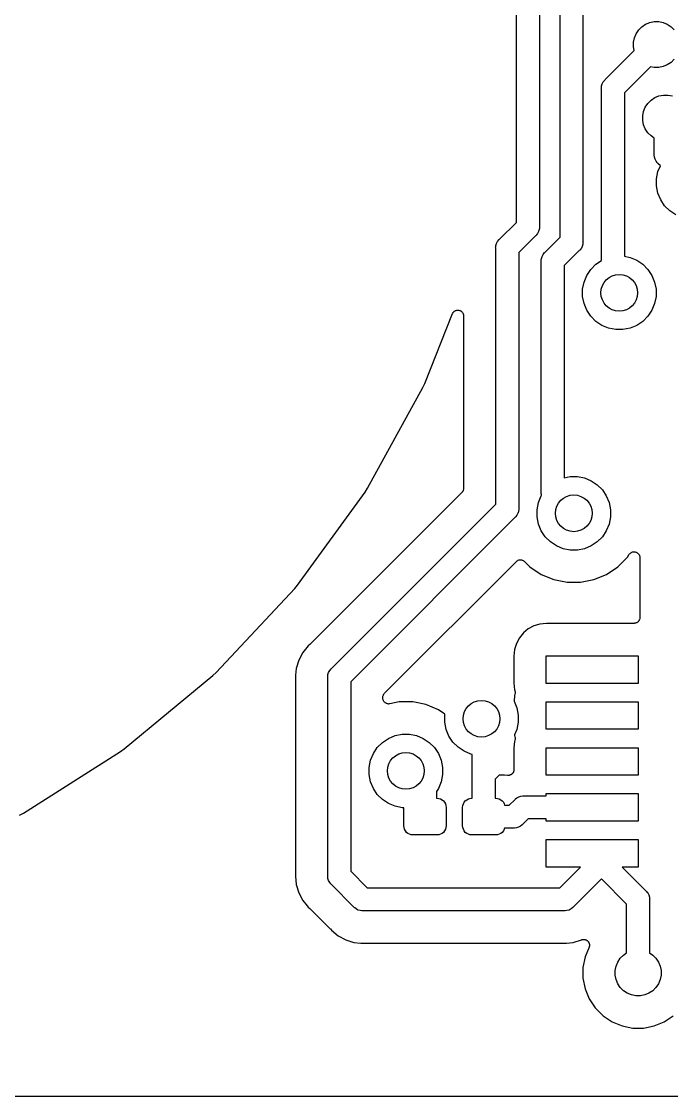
# Model space of a CAD drawing. Extents: x 165.4 to 194.6, y -135.1 to -105.7.
# Drawn here: x 179.99 to 187.06, y -135.15 to -123.45 of the extents above; entities that cross this region are included whole.
import ezdxf

# ---------------------------------------------------------------- set-up
doc = ezdxf.new("R2010")
doc.units = 0
doc.layers.add('BLACK', color=7, linetype='CONTINUOUS')

msp = doc.modelspace()

# ---------------------------------------------------------------- linework, layer by layer
at = {"layer": 'BLACK', "linetype": 'CONTINUOUS'}
for p, q in [((186.1, -121.133), (186.1, -125.842)), ((185.85, -125.797), (185.85, -121.179)), ((185.375, -125.635), (185.375, -121.34)), ((185.625, -121.294), (185.625, -125.681)), ((186.741, -123.506), (186.782, -123.478)), ((186.782, -123.478), (186.827, -123.46)), ((186.827, -123.46), (186.875, -123.45)), ((186.875, -123.45), (186.925, -123.45)), ((186.925, -123.45), (186.973, -123.46)), ((186.973, -123.46), (187.018, -123.478)), ((187.018, -123.478), (187.059, -123.506)), ((186.66, -123.627), (186.678, -123.582)), ((186.678, -123.582), (186.706, -123.541)), ((186.706, -123.541), (186.741, -123.506)), ((187.059, -123.506), (187.094, -123.541)), ((186.65, -123.675), (186.66, -123.627)), ((186.65, -123.725), (186.65, -123.675)), ((186.658, -123.765), (186.65, -123.725)), ((186.341, -124.082), (186.658, -123.765)), ((186.835, -123.942), (186.55, -124.227)), ((186.875, -123.95), (186.835, -123.942)), ((186.925, -123.95), (186.875, -123.95)), ((186.973, -123.94), (186.925, -123.95)), ((187.018, -123.922), (186.973, -123.94)), ((187.059, -123.894), (187.018, -123.922)), ((187.094, -123.859), (187.059, -123.894)), ((186.321, -124.105), (186.336, -124.086)), ((186.336, -124.086), (186.341, -124.082)), ((186.299, -124.175), (186.3, -124.169)), ((186.3, -124.181), (186.299, -124.175)), ((186.3, -124.169), (186.302, -124.15)), ((186.3, -124.169), (186.3, -124.169)), ((186.3, -126.051), (186.3, -124.181)), ((186.302, -124.15), (186.309, -124.127)), ((186.309, -124.127), (186.321, -124.105)), ((186.55, -124.227), (186.55, -126.004)), ((186.806, -124.341), (186.841, -124.306)), ((186.841, -124.306), (186.882, -124.278)), ((186.882, -124.278), (186.927, -124.26)), ((186.927, -124.26), (186.975, -124.25)), ((186.975, -124.25), (187.025, -124.25)), ((187.025, -124.25), (187.073, -124.26)), ((186.75, -124.475), (186.76, -124.427)), ((186.76, -124.427), (186.778, -124.382)), ((186.778, -124.382), (186.806, -124.341)), ((186.75, -124.525), (186.75, -124.475)), ((186.76, -124.573), (186.75, -124.525)), ((186.778, -124.618), (186.76, -124.573)), ((186.806, -124.659), (186.778, -124.618)), ((186.841, -124.694), (186.806, -124.659)), ((186.875, -124.717), (186.841, -124.694)), ((186.875, -124.894), (186.875, -124.717)), ((186.874, -124.9), (186.875, -124.894)), ((186.877, -124.925), (186.874, -124.9)), ((186.884, -124.948), (186.877, -124.925)), ((186.896, -124.97), (186.884, -124.948)), ((186.906, -124.982), (186.896, -124.97)), ((186.911, -124.989), (186.906, -124.982)), ((186.916, -124.993), (186.911, -124.989)), ((186.915, -125.083), (186.942, -125.019)), ((186.942, -125.019), (186.916, -124.993)), ((186.9, -125.161), (186.915, -125.083)), ((186.9, -125.239), (186.9, -125.161)), ((186.915, -125.317), (186.9, -125.239)), ((186.946, -125.389), (186.915, -125.317)), ((186.989, -125.455), (186.946, -125.389)), ((187.045, -125.511), (186.989, -125.455)), ((187.111, -125.554), (187.045, -125.511)), ((185.191, -125.819), (185.375, -125.635)), ((185.623, -125.712), (185.616, -125.735)), ((185.625, -125.693), (185.623, -125.712)), ((185.625, -125.681), (185.626, -125.687)), ((185.626, -125.687), (185.625, -125.693)), ((185.625, -125.693), (185.625, -125.693)), ((185.159, -125.864), (185.171, -125.842)), ((185.171, -125.842), (185.186, -125.823)), ((185.186, -125.823), (185.191, -125.819)), ((185.584, -125.78), (185.4, -125.964)), ((185.589, -125.776), (185.584, -125.78)), ((185.593, -125.771), (185.589, -125.776)), ((185.604, -125.757), (185.593, -125.771)), ((185.593, -125.771), (185.593, -125.771)), ((185.605, -125.756), (185.604, -125.757)), ((185.616, -125.735), (185.605, -125.756)), ((185.686, -125.961), (185.85, -125.797)), ((186.1, -125.842), (186.101, -125.848)), ((185.149, -125.912), (185.15, -125.906)), ((185.15, -125.918), (185.149, -125.912)), ((185.15, -125.906), (185.152, -125.888)), ((185.15, -125.906), (185.15, -125.906)), ((185.15, -128.7), (185.15, -125.918)), ((185.152, -125.888), (185.159, -125.864)), ((186.059, -125.941), (185.895, -126.105)), ((186.064, -125.937), (186.059, -125.941)), ((186.068, -125.933), (186.064, -125.937)), ((186.079, -125.918), (186.068, -125.933)), ((186.068, -125.933), (186.068, -125.933)), ((186.082, -125.914), (186.079, -125.918)), ((186.091, -125.897), (186.082, -125.914)), ((186.098, -125.873), (186.091, -125.897)), ((186.1, -125.855), (186.098, -125.873)), ((186.101, -125.848), (186.1, -125.855)), ((186.1, -125.855), (186.1, -125.855)), ((185.4, -125.964), (185.4, -128.746)), ((185.645, -126.047), (185.647, -126.029)), ((185.645, -126.053), (185.645, -126.047)), ((185.645, -126.047), (185.645, -126.047)), ((185.645, -126.059), (185.645, -126.053)), ((185.645, -128.564), (185.645, -126.059)), ((185.647, -126.029), (185.654, -126.005)), ((185.654, -126.005), (185.666, -125.984)), ((185.666, -125.984), (185.681, -125.964)), ((185.681, -125.964), (185.686, -125.961)), ((186.24, -126.091), (186.3, -126.051)), ((186.55, -126.004), (186.612, -126.017)), ((186.612, -126.017), (186.685, -126.047)), ((186.685, -126.047), (186.75, -126.091)), ((185.895, -126.105), (185.895, -128.413)), ((186.141, -126.212), (186.184, -126.146)), ((186.184, -126.146), (186.24, -126.091)), ((186.75, -126.091), (186.806, -126.146)), ((186.806, -126.146), (186.85, -126.212)), ((186.095, -126.362), (186.111, -126.285)), ((186.111, -126.285), (186.141, -126.212)), ((186.85, -126.212), (186.88, -126.285)), ((186.88, -126.285), (186.895, -126.362)), ((186.095, -126.441), (186.095, -126.362)), ((186.895, -126.362), (186.895, -126.441)), ((186.111, -126.518), (186.095, -126.441)), ((186.141, -126.591), (186.111, -126.518)), ((186.88, -126.518), (186.85, -126.591)), ((186.895, -126.441), (186.88, -126.518)), ((184.379, -127.387), (184.679, -126.628)), ((184.679, -126.628), (184.68, -126.627)), ((184.68, -126.627), (184.683, -126.622)), ((184.68, -126.627), (184.68, -126.627)), ((184.68, -126.627), (184.68, -126.627)), ((184.683, -126.622), (184.685, -126.617)), ((184.685, -126.617), (184.686, -126.616)), ((184.686, -126.616), (184.69, -126.611)), ((184.686, -126.616), (184.686, -126.616)), ((184.69, -126.611), (184.693, -126.607)), ((184.693, -126.607), (184.694, -126.606)), ((184.693, -126.607), (184.693, -126.607)), ((184.694, -126.606), (184.698, -126.603)), ((184.698, -126.603), (184.703, -126.599)), ((184.703, -126.599), (184.708, -126.596)), ((184.703, -126.599), (184.703, -126.599)), ((184.703, -126.599), (184.703, -126.599)), ((184.708, -126.596), (184.713, -126.594)), ((184.713, -126.594), (184.714, -126.593)), ((184.714, -126.593), (184.719, -126.592)), ((184.714, -126.593), (184.714, -126.593)), ((184.719, -126.592), (184.725, -126.59)), ((184.725, -126.59), (184.725, -126.59)), ((184.725, -126.59), (184.726, -126.59)), ((184.726, -126.59), (184.731, -126.589)), ((184.731, -126.589), (184.737, -126.589)), ((184.737, -126.589), (184.738, -126.589)), ((184.738, -126.589), (184.738, -126.589)), ((184.738, -126.589), (184.744, -126.589)), ((184.744, -126.589), (184.749, -126.59)), ((184.749, -126.59), (184.75, -126.59)), ((184.75, -126.59), (184.75, -126.59)), ((184.75, -126.59), (184.755, -126.592)), ((184.755, -126.592), (184.761, -126.593)), ((184.761, -126.593), (184.761, -126.593)), ((184.761, -126.593), (184.762, -126.594)), ((184.762, -126.594), (184.767, -126.596)), ((184.767, -126.596), (184.772, -126.599)), ((184.772, -126.599), (184.772, -126.599)), ((184.772, -126.599), (184.772, -126.599)), ((184.772, -126.599), (184.777, -126.603)), ((184.777, -126.603), (184.781, -126.606)), ((184.781, -126.606), (184.782, -126.607)), ((184.782, -126.607), (184.782, -126.607)), ((184.782, -126.607), (184.785, -126.611)), ((184.785, -126.611), (184.789, -126.616)), ((184.789, -126.616), (184.789, -126.616)), ((184.789, -126.616), (184.79, -126.617)), ((184.79, -126.617), (184.792, -126.622)), ((184.792, -126.622), (184.795, -126.627)), ((184.795, -126.627), (184.795, -126.627)), ((184.795, -126.627), (184.795, -126.627)), ((184.795, -126.627), (184.797, -126.633)), ((184.797, -126.633), (184.799, -126.638)), ((184.799, -126.638), (184.799, -126.639)), ((184.799, -126.639), (184.799, -126.639)), ((184.799, -126.639), (184.799, -126.645)), ((184.799, -126.645), (184.8, -126.65)), ((184.8, -126.65), (184.8, -126.651)), ((184.8, -126.651), (184.8, -126.651)), ((184.8, -126.651), (184.8, -128.529)), ((186.184, -126.656), (186.141, -126.591)), ((186.24, -126.712), (186.184, -126.656)), ((186.806, -126.656), (186.75, -126.712)), ((186.85, -126.591), (186.806, -126.656)), ((186.306, -126.756), (186.24, -126.712)), ((186.378, -126.786), (186.306, -126.756)), ((186.685, -126.756), (186.612, -126.786)), ((186.75, -126.712), (186.685, -126.756)), ((186.456, -126.801), (186.378, -126.786)), ((186.535, -126.801), (186.456, -126.801)), ((186.612, -126.786), (186.535, -126.801)), ((183.755, -128.528), (184.358, -127.431)), ((184.358, -127.431), (184.379, -127.387)), ((185.895, -128.413), (185.961, -128.4)), ((185.961, -128.4), (186.039, -128.4)), ((186.039, -128.4), (186.117, -128.415)), ((186.117, -128.415), (186.189, -128.446)), ((183.729, -128.569), (183.755, -128.528)), ((184.8, -128.53), (184.799, -128.536)), ((184.8, -128.529), (184.8, -128.53)), ((184.8, -128.53), (184.8, -128.53)), ((184.8, -128.53), (184.8, -128.53)), ((184.8, -128.53), (184.8, -128.53)), ((186.189, -128.446), (186.255, -128.489)), ((186.255, -128.489), (186.311, -128.545)), ((182.993, -129.581), (183.729, -128.569)), ((184.782, -128.574), (183.13, -130.225)), ((184.785, -128.569), (184.782, -128.574)), ((184.789, -128.565), (184.785, -128.569)), ((184.792, -128.559), (184.789, -128.564)), ((184.789, -128.564), (184.789, -128.564)), ((184.789, -128.564), (184.789, -128.565)), ((184.795, -128.554), (184.792, -128.559)), ((184.797, -128.548), (184.795, -128.553)), ((184.795, -128.553), (184.795, -128.554)), ((184.795, -128.554), (184.795, -128.554)), ((184.799, -128.542), (184.797, -128.548)), ((184.799, -128.536), (184.799, -128.542)), ((184.799, -128.542), (184.799, -128.542)), ((184.799, -128.542), (184.799, -128.542)), ((185.615, -128.683), (185.646, -128.611)), ((185.645, -128.57), (185.645, -128.564)), ((185.645, -128.576), (185.645, -128.57)), ((185.646, -128.585), (185.645, -128.576)), ((185.647, -128.595), (185.646, -128.585)), ((185.646, -128.611), (185.65, -128.604)), ((185.65, -128.604), (185.647, -128.595)), ((186.311, -128.545), (186.354, -128.611)), ((186.354, -128.611), (186.385, -128.683)), ((183.363, -130.487), (185.15, -128.7)), ((185.4, -128.758), (185.398, -128.777)), ((185.4, -128.746), (185.401, -128.752)), ((185.401, -128.752), (185.4, -128.758)), ((185.4, -128.758), (185.4, -128.758)), ((185.6, -128.761), (185.615, -128.683)), ((185.6, -128.839), (185.6, -128.761)), ((186.385, -128.683), (186.4, -128.761)), ((186.4, -128.761), (186.4, -128.839)), ((185.359, -128.845), (183.572, -130.632)), ((185.364, -128.841), (185.359, -128.845)), ((185.369, -128.834), (185.364, -128.841)), ((185.379, -128.822), (185.369, -128.834)), ((185.391, -128.8), (185.379, -128.822)), ((185.393, -128.794), (185.391, -128.8)), ((185.398, -128.777), (185.393, -128.794)), ((185.615, -128.917), (185.6, -128.839)), ((186.4, -128.839), (186.385, -128.917)), ((185.646, -128.989), (185.615, -128.917)), ((185.689, -129.055), (185.646, -128.989)), ((186.354, -128.989), (186.311, -129.055)), ((186.385, -128.917), (186.354, -128.989)), ((185.745, -129.111), (185.689, -129.055)), ((185.811, -129.154), (185.745, -129.111)), ((186.255, -129.111), (186.189, -129.154)), ((186.311, -129.055), (186.255, -129.111)), ((185.883, -129.185), (185.811, -129.154)), ((185.961, -129.2), (185.883, -129.185)), ((186.039, -129.2), (185.961, -129.2)), ((186.117, -129.185), (186.039, -129.2)), ((186.189, -129.154), (186.117, -129.185)), ((186.612, -129.236), (186.617, -129.233)), ((186.617, -129.233), (186.621, -129.229)), ((186.621, -129.229), (186.622, -129.229)), ((186.622, -129.229), (186.627, -129.226)), ((186.622, -129.229), (186.622, -129.229)), ((186.627, -129.226), (186.632, -129.223)), ((186.632, -129.223), (186.638, -129.221)), ((186.632, -129.223), (186.632, -129.223)), ((186.632, -129.223), (186.632, -129.223)), ((186.638, -129.221), (186.644, -129.22)), ((186.644, -129.22), (186.651, -129.219)), ((186.644, -129.22), (186.644, -129.22)), ((186.644, -129.22), (186.644, -129.22)), ((186.651, -129.219), (186.656, -129.219)), ((186.656, -129.219), (186.656, -129.219)), ((186.656, -129.219), (186.656, -129.219)), ((186.656, -129.219), (186.663, -129.219)), ((186.663, -129.219), (186.668, -129.22)), ((186.668, -129.22), (186.668, -129.22)), ((186.668, -129.22), (186.668, -129.22)), ((186.668, -129.22), (186.674, -129.222)), ((186.674, -129.222), (186.68, -129.224)), ((186.68, -129.224), (186.68, -129.224)), ((186.68, -129.224), (186.68, -129.224)), ((186.68, -129.224), (186.685, -129.226)), ((186.685, -129.226), (186.691, -129.229)), ((186.691, -129.229), (186.691, -129.229)), ((186.691, -129.229), (186.691, -129.229)), ((186.691, -129.229), (186.695, -129.233)), ((186.695, -129.233), (186.7, -129.237)), ((183.94, -130.758), (185.375, -129.324)), ((185.375, -129.323), (185.38, -129.32)), ((185.375, -129.324), (185.375, -129.323)), ((185.375, -129.324), (185.375, -129.324)), ((185.375, -129.324), (185.375, -129.324)), ((185.375, -129.324), (185.375, -129.324)), ((185.38, -129.32), (185.385, -129.316)), ((185.385, -129.316), (185.39, -129.313)), ((185.385, -129.316), (185.385, -129.316)), ((185.385, -129.316), (185.385, -129.316)), ((185.39, -129.313), (185.395, -129.31)), ((185.395, -129.31), (185.396, -129.31)), ((185.396, -129.31), (185.401, -129.308)), ((185.396, -129.31), (185.396, -129.31)), ((185.401, -129.308), (185.407, -129.307)), ((185.407, -129.307), (185.407, -129.307)), ((185.407, -129.307), (185.408, -129.307)), ((185.408, -129.307), (185.413, -129.306)), ((185.413, -129.306), (185.419, -129.306)), ((185.419, -129.306), (185.419, -129.306)), ((185.419, -129.306), (185.42, -129.306)), ((185.42, -129.306), (185.426, -129.306)), ((185.426, -129.306), (185.431, -129.307)), ((185.431, -129.307), (185.432, -129.307)), ((185.432, -129.307), (185.432, -129.307)), ((185.432, -129.307), (185.437, -129.309)), ((185.437, -129.309), (185.443, -129.31)), ((185.443, -129.31), (185.443, -129.31)), ((185.443, -129.31), (185.443, -129.311)), ((185.443, -129.311), (185.449, -129.313)), ((185.449, -129.313), (185.454, -129.316)), ((185.454, -129.316), (185.454, -129.316)), ((185.454, -129.316), (185.454, -129.316)), ((185.454, -129.316), (185.459, -129.32)), ((185.459, -129.32), (185.463, -129.324)), ((185.463, -129.324), (185.522, -129.383)), ((186.478, -129.383), (186.583, -129.278)), ((186.583, -129.278), (186.604, -129.246)), ((186.604, -129.246), (186.608, -129.241)), ((186.604, -129.246), (186.604, -129.246)), ((186.604, -129.246), (186.604, -129.246)), ((186.604, -129.246), (186.604, -129.246)), ((186.604, -129.246), (186.604, -129.246)), ((186.608, -129.241), (186.612, -129.236)), ((186.612, -129.236), (186.612, -129.236)), ((186.612, -129.236), (186.612, -129.236)), ((186.7, -129.237), (186.7, -129.237)), ((186.7, -129.237), (186.7, -129.237)), ((186.7, -129.237), (186.704, -129.242)), ((186.704, -129.242), (186.708, -129.247)), ((186.708, -129.247), (186.708, -129.247)), ((186.708, -129.247), (186.708, -129.247)), ((186.708, -129.247), (186.711, -129.252)), ((186.711, -129.252), (186.713, -129.257)), ((186.713, -129.257), (186.714, -129.257)), ((186.714, -129.257), (186.714, -129.257)), ((186.714, -129.257), (186.715, -129.263)), ((186.715, -129.263), (186.717, -129.269)), ((186.717, -129.269), (186.717, -129.269)), ((186.717, -129.269), (186.717, -129.269)), ((186.717, -129.269), (186.718, -129.275)), ((186.718, -129.275), (186.718, -129.281)), ((186.718, -129.281), (186.718, -129.936)), ((185.522, -129.383), (185.645, -129.465)), ((185.645, -129.465), (185.781, -129.521)), ((186.219, -129.521), (186.355, -129.465)), ((186.355, -129.465), (186.478, -129.383)), ((182.963, -129.619), (182.993, -129.581)), ((185.781, -129.521), (185.926, -129.55)), ((185.926, -129.55), (186.074, -129.55)), ((186.074, -129.55), (186.219, -129.521)), ((182.106, -130.531), (182.963, -129.619)), ((186.718, -129.936), (186.718, -129.936)), ((186.718, -129.936), (186.718, -129.936)), ((186.718, -129.936), (186.718, -129.936)), ((186.718, -129.936), (186.718, -129.936)), ((186.718, -129.936), (186.718, -129.942)), ((185.565, -130.025), (185.505, -130.058)), ((185.631, -130.005), (185.565, -130.025)), ((185.703, -129.998), (185.631, -130.005)), ((186.656, -129.998), (185.703, -129.998)), ((186.662, -129.997), (186.656, -129.998)), ((186.667, -129.997), (186.662, -129.997)), ((186.668, -129.997), (186.667, -129.997)), ((186.673, -129.995), (186.668, -129.997)), ((186.668, -129.997), (186.668, -129.997)), ((186.679, -129.993), (186.673, -129.995)), ((186.68, -129.993), (186.679, -129.993)), ((186.679, -129.993), (186.679, -129.993)), ((186.685, -129.991), (186.68, -129.993)), ((186.69, -129.988), (186.685, -129.991)), ((186.695, -129.984), (186.69, -129.988)), ((186.69, -129.988), (186.69, -129.988)), ((186.69, -129.988), (186.69, -129.988)), ((186.699, -129.98), (186.695, -129.984)), ((186.7, -129.98), (186.699, -129.98)), ((186.703, -129.975), (186.7, -129.98)), ((186.7, -129.98), (186.7, -129.98)), ((186.707, -129.971), (186.703, -129.975)), ((186.708, -129.97), (186.707, -129.971)), ((186.707, -129.971), (186.707, -129.971)), ((186.71, -129.965), (186.708, -129.97)), ((186.713, -129.96), (186.71, -129.965)), ((186.715, -129.954), (186.713, -129.96)), ((186.713, -129.96), (186.713, -129.96)), ((186.713, -129.96), (186.713, -129.96)), ((186.717, -129.948), (186.715, -129.954)), ((186.718, -129.942), (186.717, -129.948)), ((186.717, -129.948), (186.717, -129.948)), ((186.717, -129.948), (186.717, -129.948)), ((185.408, -130.155), (185.375, -130.215)), ((185.451, -130.101), (185.408, -130.155)), ((185.505, -130.058), (185.451, -130.101)), ((183.11, -130.242), (183.05, -130.315)), ((183.125, -130.229), (183.11, -130.242)), ((183.127, -130.228), (183.125, -130.229)), ((183.129, -130.226), (183.127, -130.228)), ((183.13, -130.225), (183.129, -130.226)), ((185.355, -130.281), (185.348, -130.353)), ((185.375, -130.215), (185.355, -130.281)), ((183.006, -130.397), (182.979, -130.487)), ((183.05, -130.315), (183.006, -130.397)), ((185.348, -130.353), (185.348, -130.647)), ((185.7, -130.65), (185.7, -130.35)), ((185.7, -130.35), (186.7, -130.35)), ((186.7, -130.35), (186.7, -130.65)), ((182.979, -130.487), (182.972, -130.56)), ((183.331, -130.532), (183.343, -130.51)), ((183.343, -130.51), (183.358, -130.491)), ((183.358, -130.491), (183.363, -130.487)), ((181.106, -131.362), (182.07, -130.564)), ((182.07, -130.564), (182.106, -130.531)), ((182.972, -130.56), (182.97, -130.58)), ((182.97, -130.58), (182.972, -130.6)), ((182.972, -130.56), (182.972, -130.56)), ((182.972, -130.6), (182.972, -130.601)), ((182.972, -130.601), (182.972, -130.604)), ((182.972, -130.604), (182.972, -130.606)), ((182.972, -130.606), (182.972, -132.721)), ((183.321, -130.58), (183.322, -130.574)), ((183.322, -130.586), (183.321, -130.58)), ((183.322, -130.574), (183.324, -130.555)), ((183.322, -130.574), (183.322, -130.574)), ((183.322, -132.741), (183.322, -130.586)), ((183.324, -130.555), (183.331, -130.532)), ((183.572, -130.632), (183.572, -132.695)), ((185.348, -130.647), (185.355, -130.719)), ((185.355, -130.719), (185.359, -130.732)), ((185.359, -130.732), (185.359, -130.732)), ((185.359, -130.732), (185.359, -130.732)), ((185.359, -130.732), (185.359, -130.732)), ((185.359, -130.732), (185.359, -130.733)), ((185.359, -130.733), (185.36, -130.738)), ((185.36, -130.738), (185.361, -130.744)), ((185.361, -130.744), (185.361, -130.744)), ((185.361, -130.744), (185.362, -130.745)), ((185.362, -130.745), (185.361, -130.75)), ((185.361, -130.75), (185.361, -130.756)), ((186.7, -130.65), (185.7, -130.65)), ((183.922, -130.802), (183.923, -130.796)), ((183.922, -130.803), (183.922, -130.802)), ((183.922, -130.802), (183.922, -130.802)), ((183.922, -130.802), (183.922, -130.802)), ((183.922, -130.802), (183.922, -130.802)), ((183.922, -130.812), (183.922, -130.803)), ((183.923, -130.818), (183.922, -130.812)), ((183.923, -130.79), (183.925, -130.784)), ((183.923, -130.796), (183.923, -130.79)), ((183.923, -130.79), (183.923, -130.79)), ((183.923, -130.79), (183.923, -130.79)), ((183.923, -130.824), (183.923, -130.818)), ((183.925, -130.83), (183.923, -130.824)), ((183.923, -130.824), (183.923, -130.824)), ((183.923, -130.824), (183.923, -130.824)), ((183.925, -130.784), (183.927, -130.779)), ((183.927, -130.836), (183.925, -130.83)), ((183.927, -130.778), (183.93, -130.773)), ((183.927, -130.779), (183.927, -130.778)), ((183.927, -130.778), (183.927, -130.778)), ((183.93, -130.841), (183.927, -130.836)), ((183.927, -130.836), (183.927, -130.836)), ((183.927, -130.836), (183.927, -130.836)), ((183.93, -130.773), (183.933, -130.768)), ((183.932, -130.846), (183.93, -130.841)), ((183.932, -130.847), (183.932, -130.846)), ((183.933, -130.847), (183.932, -130.847)), ((183.933, -130.767), (183.937, -130.763)), ((183.933, -130.768), (183.933, -130.767)), ((183.933, -130.768), (183.933, -130.768)), ((183.936, -130.851), (183.933, -130.847)), ((183.94, -130.856), (183.936, -130.851)), ((183.937, -130.763), (183.94, -130.758)), ((183.945, -130.86), (183.94, -130.856)), ((183.94, -130.856), (183.94, -130.856)), ((183.94, -130.856), (183.94, -130.856)), ((183.949, -130.864), (183.945, -130.86)), ((183.95, -130.864), (183.949, -130.864)), ((183.949, -130.864), (183.949, -130.864)), ((183.955, -130.867), (183.95, -130.864)), ((183.96, -130.87), (183.955, -130.867)), ((183.966, -130.871), (183.96, -130.87)), ((183.96, -130.87), (183.96, -130.87)), ((183.96, -130.87), (183.96, -130.87)), ((183.972, -130.873), (183.966, -130.871)), ((184.098, -130.853), (183.997, -130.873)), ((184.246, -130.853), (184.098, -130.853)), ((184.391, -130.882), (184.246, -130.853)), ((185.355, -130.781), (185.349, -130.845)), ((185.349, -130.845), (185.349, -130.845)), ((185.349, -130.845), (185.379, -130.918)), ((185.359, -130.768), (185.355, -130.781)), ((185.36, -130.762), (185.359, -130.768)), ((185.361, -130.757), (185.36, -130.762)), ((185.361, -130.756), (185.361, -130.757)), ((185.361, -130.757), (185.361, -130.757)), ((185.7, -131.15), (185.7, -130.85)), ((185.7, -130.85), (186.7, -130.85)), ((186.7, -130.85), (186.7, -131.15)), ((183.978, -130.874), (183.972, -130.873)), ((183.972, -130.873), (183.972, -130.873)), ((183.972, -130.873), (183.972, -130.873)), ((183.984, -130.875), (183.978, -130.874)), ((183.99, -130.874), (183.984, -130.875)), ((183.984, -130.875), (183.984, -130.875)), ((183.984, -130.875), (183.984, -130.875)), ((183.996, -130.874), (183.99, -130.874)), ((183.997, -130.873), (183.996, -130.873)), ((183.996, -130.873), (183.996, -130.873)), ((183.996, -130.873), (183.996, -130.873)), ((183.996, -130.873), (183.996, -130.874)), ((184.527, -130.939), (184.391, -130.882)), ((184.597, -130.985), (184.527, -130.939)), ((184.595, -130.995), (184.597, -130.985)), ((185.379, -130.918), (185.395, -130.995)), ((184.595, -131.074), (184.595, -130.995)), ((184.61, -131.151), (184.595, -131.074)), ((185.395, -131.074), (185.379, -131.151)), ((185.395, -130.995), (185.395, -131.074)), ((183.983, -131.249), (184.055, -131.219)), ((184.055, -131.219), (184.133, -131.203)), ((184.133, -131.203), (184.211, -131.203)), ((184.211, -131.203), (184.289, -131.219)), ((184.289, -131.219), (184.362, -131.249)), ((184.64, -131.224), (184.61, -131.151)), ((185.379, -131.151), (185.354, -131.211)), ((185.354, -131.211), (185.355, -131.219)), ((185.355, -131.219), (185.359, -131.232)), ((186.7, -131.15), (185.7, -131.15)), ((183.861, -131.348), (183.917, -131.293)), ((183.917, -131.293), (183.983, -131.249)), ((184.362, -131.249), (184.427, -131.293)), ((184.427, -131.293), (184.483, -131.348)), ((184.684, -131.29), (184.64, -131.224)), ((184.74, -131.345), (184.684, -131.29)), ((185.355, -131.281), (185.348, -131.353)), ((185.359, -131.268), (185.355, -131.281)), ((185.359, -131.232), (185.359, -131.232)), ((185.359, -131.232), (185.359, -131.232)), ((185.359, -131.232), (185.359, -131.232)), ((185.359, -131.232), (185.359, -131.233)), ((185.359, -131.233), (185.36, -131.238)), ((185.36, -131.262), (185.359, -131.268)), ((185.36, -131.238), (185.361, -131.244)), ((185.361, -131.257), (185.36, -131.262)), ((185.361, -131.244), (185.361, -131.244)), ((185.361, -131.244), (185.362, -131.245)), ((185.362, -131.245), (185.361, -131.25)), ((185.361, -131.25), (185.361, -131.256)), ((185.361, -131.256), (185.361, -131.257)), ((185.361, -131.257), (185.361, -131.257)), ((180.009, -132.062), (181.066, -131.391)), ((181.066, -131.391), (181.106, -131.362)), ((183.787, -131.487), (183.818, -131.414)), ((183.818, -131.414), (183.861, -131.348)), ((184.483, -131.348), (184.527, -131.414)), ((184.527, -131.414), (184.557, -131.487)), ((184.805, -131.389), (184.74, -131.345)), ((184.878, -131.419), (184.805, -131.389)), ((184.895, -131.423), (184.878, -131.419)), ((184.895, -131.9), (184.895, -131.423)), ((185.348, -131.353), (185.348, -131.589)), ((185.7, -131.65), (185.7, -131.35)), ((185.7, -131.35), (186.7, -131.35)), ((186.7, -131.35), (186.7, -131.65)), ((183.772, -131.564), (183.787, -131.487)), ((183.772, -131.643), (183.772, -131.564)), ((184.557, -131.487), (184.572, -131.564)), ((184.572, -131.564), (184.572, -131.643)), ((183.787, -131.72), (183.772, -131.643)), ((184.572, -131.643), (184.557, -131.72)), ((185.187, -131.65), (185.145, -131.692)), ((185.247, -131.649), (185.187, -131.65)), ((185.279, -131.652), (185.247, -131.649)), ((185.282, -131.652), (185.279, -131.652)), ((185.285, -131.652), (185.282, -131.652)), ((185.288, -131.652), (185.285, -131.652)), ((185.292, -131.652), (185.288, -131.652)), ((185.294, -131.651), (185.292, -131.652)), ((185.297, -131.651), (185.294, -131.651)), ((185.3, -131.65), (185.297, -131.651)), ((185.304, -131.649), (185.3, -131.65)), ((185.306, -131.648), (185.304, -131.649)), ((185.309, -131.647), (185.306, -131.648)), ((185.312, -131.646), (185.309, -131.647)), ((185.315, -131.645), (185.312, -131.646)), ((185.317, -131.643), (185.315, -131.645)), ((185.32, -131.642), (185.317, -131.643)), ((185.322, -131.64), (185.32, -131.642)), ((185.325, -131.638), (185.322, -131.64)), ((185.327, -131.636), (185.325, -131.638)), ((185.329, -131.634), (185.327, -131.636)), ((185.331, -131.632), (185.329, -131.634)), ((185.334, -131.629), (185.331, -131.632)), ((185.335, -131.627), (185.334, -131.629)), ((185.337, -131.625), (185.335, -131.627)), ((185.339, -131.622), (185.337, -131.625)), ((185.34, -131.619), (185.339, -131.622)), ((185.342, -131.617), (185.34, -131.619)), ((185.343, -131.614), (185.342, -131.617)), ((185.344, -131.611), (185.343, -131.614)), ((185.345, -131.608), (185.344, -131.611)), ((185.346, -131.605), (185.345, -131.608)), ((185.347, -131.602), (185.346, -131.605)), ((185.348, -131.596), (185.347, -131.599)), ((185.347, -131.599), (185.347, -131.602)), ((185.348, -131.589), (185.348, -131.59)), ((185.348, -131.59), (185.348, -131.593)), ((185.348, -131.593), (185.348, -131.596)), ((186.7, -131.65), (185.7, -131.65)), ((183.818, -131.793), (183.787, -131.72)), ((183.861, -131.858), (183.818, -131.793)), ((184.527, -131.793), (184.505, -131.825)), ((184.557, -131.72), (184.527, -131.793)), ((185.145, -131.692), (185.145, -131.9)), ((183.917, -131.914), (183.861, -131.858)), ((183.983, -131.958), (183.917, -131.914)), ((184.505, -131.825), (184.505, -131.9)), ((184.505, -131.9), (184.51, -131.9)), ((184.51, -131.9), (184.53, -131.902)), ((184.53, -131.902), (184.548, -131.908)), ((184.548, -131.908), (184.566, -131.917)), ((184.566, -131.917), (184.581, -131.929)), ((184.819, -131.929), (184.834, -131.917)), ((184.834, -131.917), (184.852, -131.908)), ((184.852, -131.908), (184.87, -131.902)), ((184.87, -131.902), (184.89, -131.9)), ((184.89, -131.9), (184.895, -131.9)), ((185.145, -131.9), (185.15, -131.9)), ((185.15, -131.9), (185.17, -131.902)), ((185.17, -131.902), (185.188, -131.908)), ((185.188, -131.908), (185.206, -131.917)), ((185.206, -131.917), (185.221, -131.929)), ((185.298, -131.975), (185.357, -131.916)), ((185.357, -131.916), (185.361, -131.911)), ((185.361, -131.911), (185.366, -131.907)), ((185.366, -131.907), (185.38, -131.896)), ((185.366, -131.907), (185.366, -131.907)), ((185.38, -131.896), (185.402, -131.884)), ((185.38, -131.896), (185.38, -131.896)), ((185.38, -131.896), (185.38, -131.896)), ((185.402, -131.884), (185.425, -131.877)), ((185.425, -131.877), (185.444, -131.875)), ((185.444, -131.875), (185.45, -131.874)), ((185.444, -131.875), (185.444, -131.875)), ((185.45, -131.874), (185.456, -131.875)), ((185.456, -131.875), (185.7, -131.875)), ((185.7, -131.875), (185.7, -131.85)), ((185.7, -131.85), (186.7, -131.85)), ((186.7, -131.85), (186.7, -132.15)), ((184.055, -131.988), (183.983, -131.958)), ((184.133, -132.003), (184.055, -131.988)), ((184.15, -132.003), (184.133, -132.003)), ((184.15, -132.2), (184.15, -132.003)), ((184.581, -131.929), (184.593, -131.944)), ((184.593, -131.944), (184.602, -131.962)), ((184.602, -131.962), (184.608, -131.98)), ((184.608, -131.98), (184.61, -132)), ((184.61, -132), (184.61, -132.2)), ((184.79, -132), (184.792, -131.98)), ((184.79, -132.2), (184.79, -132)), ((184.792, -131.98), (184.798, -131.962)), ((184.798, -131.962), (184.807, -131.944)), ((184.807, -131.944), (184.819, -131.929)), ((185.221, -131.929), (185.233, -131.944)), ((185.233, -131.944), (185.242, -131.962)), ((185.242, -131.962), (185.246, -131.975)), ((185.246, -131.975), (185.298, -131.975)), ((179.967, -132.085), (180.009, -132.062)), ((185.502, -132.125), (185.443, -132.184)), ((185.7, -132.125), (185.502, -132.125)), ((185.7, -132.15), (185.7, -132.125)), ((186.7, -132.15), (185.7, -132.15)), ((184.152, -132.22), (184.15, -132.2)), ((184.158, -132.238), (184.152, -132.22)), ((184.167, -132.256), (184.158, -132.238)), ((184.179, -132.271), (184.167, -132.256)), ((184.194, -132.283), (184.179, -132.271)), ((184.581, -132.271), (184.566, -132.283)), ((184.593, -132.256), (184.581, -132.271)), ((184.602, -132.238), (184.593, -132.256)), ((184.608, -132.22), (184.602, -132.238)), ((184.61, -132.2), (184.608, -132.22)), ((184.792, -132.22), (184.79, -132.2)), ((184.798, -132.238), (184.792, -132.22)), ((184.807, -132.256), (184.798, -132.238)), ((184.819, -132.271), (184.807, -132.256)), ((184.834, -132.283), (184.819, -132.271)), ((185.221, -132.271), (185.206, -132.283)), ((185.233, -132.256), (185.221, -132.271)), ((185.242, -132.238), (185.233, -132.256)), ((185.246, -132.225), (185.242, -132.238)), ((185.344, -132.225), (185.246, -132.225)), ((185.35, -132.226), (185.344, -132.225)), ((185.356, -132.225), (185.35, -132.226)), ((185.375, -132.223), (185.356, -132.225)), ((185.356, -132.225), (185.356, -132.225)), ((185.398, -132.216), (185.375, -132.223)), ((185.42, -132.204), (185.398, -132.216)), ((185.439, -132.189), (185.42, -132.204)), ((185.443, -132.184), (185.439, -132.189)), ((184.212, -132.292), (184.194, -132.283)), ((184.23, -132.298), (184.212, -132.292)), ((184.25, -132.3), (184.23, -132.298)), ((184.51, -132.3), (184.25, -132.3)), ((184.53, -132.298), (184.51, -132.3)), ((184.548, -132.292), (184.53, -132.298)), ((184.566, -132.283), (184.548, -132.292)), ((184.852, -132.292), (184.834, -132.283)), ((184.87, -132.298), (184.852, -132.292)), ((184.89, -132.3), (184.87, -132.298)), ((185.15, -132.3), (184.89, -132.3)), ((185.17, -132.298), (185.15, -132.3)), ((185.188, -132.292), (185.17, -132.298)), ((185.206, -132.283), (185.188, -132.292)), ((185.7, -132.65), (185.7, -132.35)), ((185.7, -132.35), (186.7, -132.35)), ((186.7, -132.35), (186.7, -132.65)), ((182.972, -132.727), (182.97, -132.747)), ((182.972, -132.721), (182.972, -132.722)), ((182.972, -132.722), (182.972, -132.724)), ((182.972, -132.724), (182.972, -132.727)), ((183.321, -132.747), (183.322, -132.741)), ((183.572, -132.695), (183.752, -132.875)), ((186.073, -132.65), (185.7, -132.65)), ((185.848, -132.875), (186.073, -132.65)), ((186.7, -132.65), (186.527, -132.65)), ((186.527, -132.65), (186.784, -132.907)), ((182.97, -132.747), (182.979, -132.84)), ((182.979, -132.84), (183.006, -132.93)), ((183.324, -132.772), (183.321, -132.747)), ((183.331, -132.795), (183.324, -132.772)), ((183.343, -132.817), (183.331, -132.795)), ((183.354, -132.831), (183.343, -132.817)), ((183.358, -132.836), (183.354, -132.831)), ((183.363, -132.84), (183.358, -132.836)), ((183.607, -133.084), (183.363, -132.84)), ((186.3, -132.777), (185.993, -133.084)), ((186.575, -133.052), (186.3, -132.777)), ((183.006, -132.93), (183.05, -133.012)), ((183.752, -132.875), (185.848, -132.875)), ((186.784, -132.907), (186.789, -132.911)), ((186.789, -132.911), (186.793, -132.916)), ((186.793, -132.916), (186.793, -132.916)), ((186.793, -132.916), (186.799, -132.924)), ((186.799, -132.924), (186.804, -132.93)), ((186.804, -132.93), (186.816, -132.952)), ((186.816, -132.952), (186.823, -132.975)), ((186.823, -132.975), (186.825, -132.994)), ((183.05, -133.012), (183.097, -133.069)), ((183.097, -133.069), (183.097, -133.069)), ((183.097, -133.069), (183.11, -133.085)), ((183.11, -133.085), (183.125, -133.098)), ((183.611, -133.089), (183.607, -133.084)), ((183.616, -133.093), (183.611, -133.089)), ((183.63, -133.104), (183.616, -133.093)), ((183.616, -133.093), (183.616, -133.093)), ((185.989, -133.089), (185.97, -133.104)), ((185.993, -133.084), (185.989, -133.089)), ((186.575, -133.583), (186.575, -133.052)), ((186.825, -132.994), (186.825, -132.994)), ((186.825, -132.994), (186.826, -133)), ((186.826, -133), (186.825, -133.006)), ((186.825, -133.006), (186.825, -133.583)), ((183.125, -133.098), (183.126, -133.098)), ((183.126, -133.098), (183.128, -133.1)), ((183.128, -133.1), (183.13, -133.102)), ((183.13, -133.102), (183.345, -133.317)), ((183.646, -133.113), (183.63, -133.104)), ((183.652, -133.116), (183.646, -133.113)), ((183.675, -133.123), (183.652, -133.116)), ((183.694, -133.125), (183.675, -133.123)), ((183.7, -133.126), (183.694, -133.125)), ((183.694, -133.125), (183.694, -133.125)), ((183.706, -133.125), (183.7, -133.126)), ((185.894, -133.125), (183.706, -133.125)), ((185.9, -133.126), (185.894, -133.125)), ((185.906, -133.125), (185.9, -133.126)), ((185.925, -133.123), (185.906, -133.125)), ((185.906, -133.125), (185.906, -133.125)), ((185.948, -133.116), (185.925, -133.123)), ((185.97, -133.104), (185.948, -133.116)), ((183.345, -133.317), (183.346, -133.318)), ((183.346, -133.318), (183.348, -133.32)), ((183.348, -133.32), (183.35, -133.322)), ((183.35, -133.322), (183.362, -133.337)), ((183.362, -133.337), (183.435, -133.397)), ((183.435, -133.397), (183.517, -133.441)), ((183.517, -133.441), (183.607, -133.468)), ((185.993, -133.468), (186.084, -133.44)), ((186.084, -133.44), (186.085, -133.44)), ((186.085, -133.44), (186.086, -133.44)), ((186.086, -133.44), (186.088, -133.439)), ((186.088, -133.439), (186.09, -133.438)), ((186.09, -133.438), (186.093, -133.438)), ((186.093, -133.438), (186.096, -133.437)), ((186.096, -133.437), (186.099, -133.437)), ((186.099, -133.437), (186.102, -133.436)), ((186.102, -133.436), (186.105, -133.436)), ((186.105, -133.436), (186.108, -133.436)), ((186.108, -133.436), (186.112, -133.436)), ((186.112, -133.436), (186.115, -133.436)), ((186.115, -133.436), (186.118, -133.437)), ((186.118, -133.437), (186.121, -133.437)), ((186.121, -133.437), (186.124, -133.438)), ((186.124, -133.438), (186.127, -133.439)), ((186.127, -133.439), (186.129, -133.44)), ((186.129, -133.44), (186.132, -133.441)), ((186.132, -133.441), (186.135, -133.442)), ((186.135, -133.442), (186.138, -133.444)), ((186.138, -133.444), (186.14, -133.445)), ((186.14, -133.445), (186.143, -133.447)), ((183.607, -133.468), (183.68, -133.475)), ((183.68, -133.475), (183.68, -133.475)), ((183.68, -133.475), (183.7, -133.477)), ((183.7, -133.477), (183.72, -133.475)), ((183.72, -133.475), (183.721, -133.475)), ((183.721, -133.475), (183.724, -133.475)), ((183.724, -133.475), (183.726, -133.475)), ((183.726, -133.475), (185.874, -133.475)), ((185.874, -133.475), (185.874, -133.475)), ((185.874, -133.475), (185.877, -133.475)), ((185.877, -133.475), (185.88, -133.475)), ((185.88, -133.475), (185.9, -133.477)), ((185.9, -133.477), (185.92, -133.475)), ((185.92, -133.475), (185.993, -133.468)), ((185.92, -133.475), (185.92, -133.475)), ((186.166, -133.522), (186.123, -133.625)), ((186.143, -133.447), (186.145, -133.449)), ((186.145, -133.449), (186.148, -133.45)), ((186.148, -133.45), (186.15, -133.453)), ((186.15, -133.453), (186.152, -133.454)), ((186.152, -133.454), (186.154, -133.457)), ((186.154, -133.457), (186.156, -133.459)), ((186.156, -133.459), (186.158, -133.462)), ((186.158, -133.462), (186.16, -133.464)), ((186.16, -133.464), (186.161, -133.467)), ((186.161, -133.467), (186.163, -133.469)), ((186.163, -133.469), (186.164, -133.472)), ((186.164, -133.472), (186.166, -133.475)), ((186.166, -133.475), (186.167, -133.478)), ((186.168, -133.517), (186.166, -133.519)), ((186.166, -133.519), (186.166, -133.522)), ((186.167, -133.478), (186.168, -133.481)), ((186.168, -133.481), (186.168, -133.483)), ((186.168, -133.483), (186.169, -133.486)), ((186.169, -133.511), (186.168, -133.514)), ((186.168, -133.514), (186.168, -133.517)), ((186.169, -133.486), (186.169, -133.489)), ((186.169, -133.489), (186.17, -133.493)), ((186.17, -133.505), (186.169, -133.508)), ((186.169, -133.508), (186.169, -133.511)), ((186.17, -133.493), (186.17, -133.496)), ((186.17, -133.496), (186.17, -133.498)), ((186.17, -133.498), (186.17, -133.502)), ((186.17, -133.502), (186.17, -133.505)), ((186.123, -133.625), (186.1, -133.741)), ((186.478, -133.682), (186.506, -133.641)), ((186.506, -133.641), (186.541, -133.606)), ((186.541, -133.606), (186.575, -133.583)), ((186.825, -133.583), (186.859, -133.606)), ((186.859, -133.606), (186.894, -133.641)), ((186.894, -133.641), (186.922, -133.682)), ((186.1, -133.741), (186.1, -133.859)), ((186.45, -133.775), (186.46, -133.727)), ((186.45, -133.825), (186.45, -133.775)), ((186.46, -133.727), (186.478, -133.682)), ((186.922, -133.682), (186.94, -133.727)), ((186.94, -133.727), (186.95, -133.775)), ((186.95, -133.775), (186.95, -133.825)), ((186.1, -133.859), (186.123, -133.975)), ((186.46, -133.873), (186.45, -133.825)), ((186.478, -133.918), (186.46, -133.873)), ((186.94, -133.873), (186.922, -133.918)), ((186.95, -133.825), (186.94, -133.873)), ((186.123, -133.975), (186.168, -134.084)), ((186.506, -133.959), (186.478, -133.918)), ((186.541, -133.994), (186.506, -133.959)), ((186.582, -134.022), (186.541, -133.994)), ((186.627, -134.04), (186.582, -134.022)), ((186.818, -134.022), (186.773, -134.04)), ((186.859, -133.994), (186.818, -134.022)), ((186.894, -133.959), (186.859, -133.994)), ((186.922, -133.918), (186.894, -133.959)), ((186.168, -134.084), (186.234, -134.182)), ((186.675, -134.05), (186.627, -134.04)), ((186.725, -134.05), (186.675, -134.05)), ((186.773, -134.04), (186.725, -134.05)), ((186.234, -134.182), (186.318, -134.266)), ((186.318, -134.266), (186.416, -134.332)), ((186.416, -134.332), (186.525, -134.377)), ((186.525, -134.377), (186.641, -134.4)), ((186.759, -134.4), (186.875, -134.377)), ((186.875, -134.377), (186.984, -134.332)), ((186.984, -134.332), (187.082, -134.266)), ((186.641, -134.4), (186.759, -134.4)), ((194.582, -135.145), (165.417, -135.145))]:
    msp.add_line(p, q, dxfattribs=at)
at = {"layer": 'BLACK'}
for centre in [(186.495, -126.401), (186, -128.8), (184.995, -131.035), (184.172, -131.603)]:
    msp.add_circle(centre, 0.2, dxfattribs=at)

doc.saveas('drawing.dxf')
